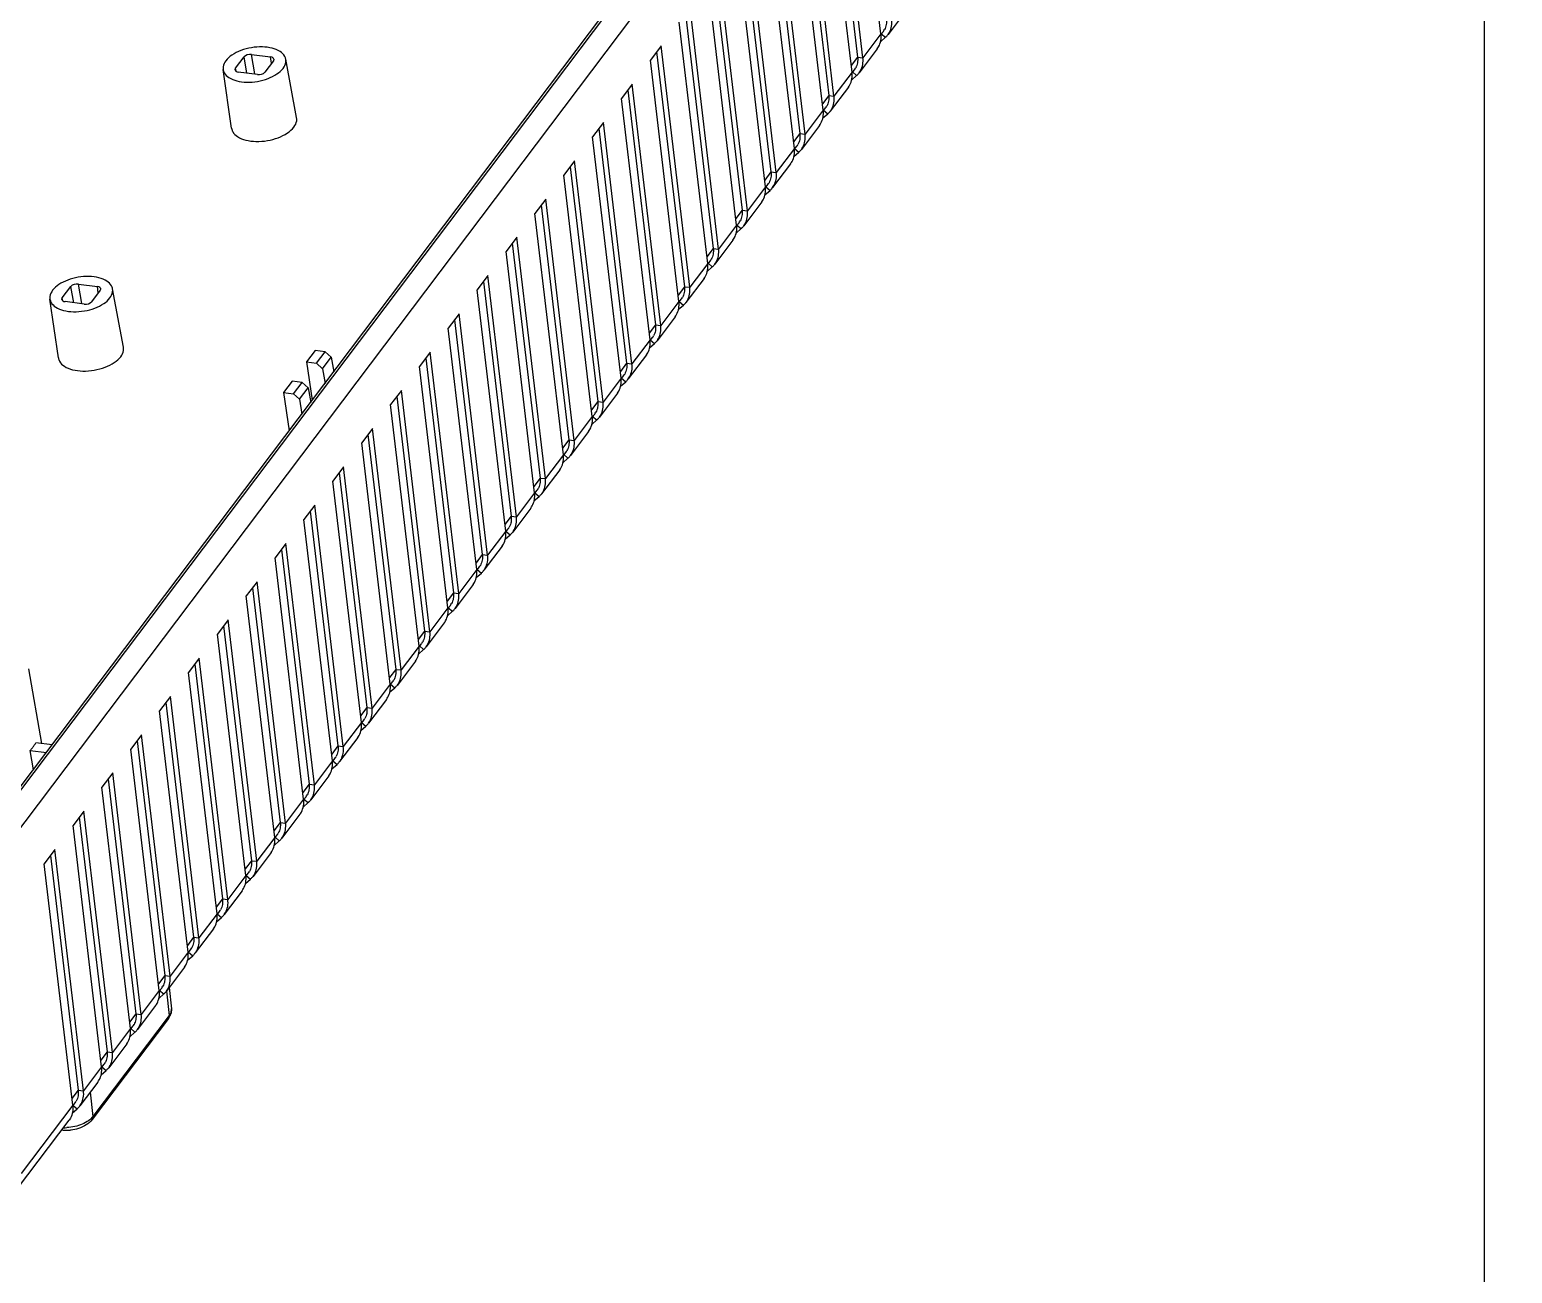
# Model space of a CAD drawing. Header units: millimetres. Extents: x 14343 to 15285, y -9166 to -7819.
# Drawn here: x 14710.8 to 14815.9, y -8238.4 to -8150.2 of the extents above; entities that cross this region are included whole.
import ezdxf

# ---------------------------------------------------------------- set-up
doc = ezdxf.new("R2010")
doc.units = ezdxf.units.MM

# ---------------------------------------------------------------- blocks, each defined once
blk = doc.blocks.new('u9')
at = {"color": 7, "linetype": 'Continuous'}
for p, q in [((-106.712, 282.145), (-21.997, 394.489)), ((-104.628, 287.541), (-27.69, 389.573)), ((-104.813, 287.566), (-28.794, 388.378)), ((-42.788, 342.343), (-44.81, 359.459)), ((-44.069, 340.644), (-46.091, 357.76)), ((-44.834, 339.629), (-46.856, 356.745)), ((-46.413, 357.334), (-44.445, 340.687)), ((-48.459, 354.62), (-46.492, 337.974)), ((-46.115, 337.93), (-48.137, 355.046)), ((-46.88, 336.915), (-48.903, 354.031)), ((-48.161, 335.217), (-50.184, 352.333)), ((-48.926, 334.202), (-50.949, 351.318)), ((-50.505, 351.907), (-48.538, 335.26)), ((-52.551, 349.193), (-50.584, 332.546)), ((-50.207, 332.503), (-52.23, 349.619)), ((-50.973, 331.488), (-52.995, 348.604)), ((-52.254, 329.789), (-54.276, 346.906)), ((-53.019, 328.775), (-55.041, 345.891)), ((-54.597, 346.479), (-52.63, 329.833)), ((-56.644, 343.766), (-54.677, 327.119)), ((-54.3, 327.076), (-56.322, 344.192)), ((-41.002, 343.986), (-42.283, 342.287)), ((-55.065, 326.061), (-57.088, 343.177)), ((-42.788, 342.343), (-44.069, 340.644)), ((-42.827, 341.774), (-42.465, 342.092)), ((-42.789, 342.281), (-42.617, 342.509)), ((-42.768, 342.346), (-42.465, 342.092)), ((-88.541, 339.893), (-87.927, 340.707)), ((-87.726, 339.545), (-87.927, 340.707)), ((-87.164, 339.496), (-87.402, 340.876)), ((-87.402, 340.876), (-86.049, 340.696)), ((-85.988, 340.25), (-86.049, 340.696)), ((-85.818, 340.541), (-85.852, 340.431)), ((-84.208, 336.399), (-84.979, 340.541)), ((-58.369, 341.478), (-59.134, 340.463)), ((-58.69, 341.052), (-56.723, 324.406)), ((-56.346, 324.362), (-58.369, 341.478)), ((-44.445, 340.687), (-44.889, 340.099)), ((-44.445, 340.687), (-44.069, 340.644)), ((-43.048, 341.272), (-44.329, 339.574)), ((-88.82, 335.639), (-89.418, 339.809)), ((-88.574, 339.776), (-88.541, 339.893)), ((-88.499, 339.68), (-88.541, 339.893)), ((-86.99, 339.448), (-88.344, 339.628)), ((-85.852, 340.431), (-86.466, 339.617)), ((-57.111, 323.347), (-59.134, 340.463)), ((-44.834, 339.629), (-46.115, 337.93)), ((-44.835, 339.567), (-44.663, 339.795)), ((-44.814, 339.633), (-44.511, 339.378)), ((-60.415, 338.765), (-61.18, 337.75)), ((-58.392, 321.649), (-60.415, 338.765)), ((-45.095, 338.559), (-46.375, 336.86)), ((-44.873, 339.06), (-44.511, 339.378)), ((-59.157, 320.634), (-61.18, 337.75)), ((-60.736, 338.339), (-58.769, 321.692)), ((-46.492, 337.974), (-46.936, 337.385)), ((-46.492, 337.974), (-46.115, 337.93)), ((-46.88, 336.915), (-48.161, 335.217)), ((-46.92, 336.347), (-46.557, 336.665)), ((-46.881, 336.854), (-46.709, 337.082)), ((-46.861, 336.919), (-46.557, 336.665)), ((-62.461, 336.051), (-63.226, 335.036)), ((-62.782, 335.625), (-60.815, 318.979)), ((-60.438, 318.935), (-62.461, 336.051)), ((-47.141, 335.845), (-48.422, 334.146)), ((-61.204, 317.92), (-63.226, 335.036)), ((-48.538, 335.26), (-48.982, 334.671)), ((-48.927, 334.14), (-48.755, 334.368)), ((-48.538, 335.26), (-48.161, 335.217)), ((-64.507, 333.338), (-65.272, 332.323)), ((-62.485, 316.221), (-64.507, 333.338)), ((-48.926, 334.202), (-50.207, 332.503)), ((-48.966, 333.633), (-48.603, 333.951)), ((-48.907, 334.205), (-48.603, 333.951)), ((-63.25, 315.207), (-65.272, 332.323)), ((-64.829, 332.911), (-62.861, 316.265)), ((-50.584, 332.546), (-51.028, 331.958)), ((-50.584, 332.546), (-50.207, 332.503)), ((-49.187, 333.131), (-50.468, 331.433)), ((-50.973, 331.488), (-52.254, 329.789)), ((-51.012, 330.92), (-50.65, 331.237)), ((-50.974, 331.426), (-50.802, 331.655)), ((-50.953, 331.492), (-50.65, 331.237)), ((-66.553, 330.624), (-67.319, 329.609)), ((-66.875, 330.198), (-64.908, 313.551)), ((-64.531, 313.508), (-66.553, 330.624)), ((-51.233, 330.418), (-52.514, 328.719)), ((-65.296, 312.493), (-67.319, 329.609)), ((-52.63, 329.833), (-53.074, 329.244)), ((-52.63, 329.833), (-52.254, 329.789)), ((-53.019, 328.775), (-54.3, 327.076)), ((-53.058, 328.206), (-52.696, 328.524)), ((-53.02, 328.713), (-52.848, 328.941)), ((-52.999, 328.778), (-52.696, 328.524)), ((-68.6, 327.91), (-69.365, 326.895)), ((-67.342, 309.779), (-69.365, 326.895)), ((-68.921, 327.484), (-66.954, 310.838)), ((-66.577, 310.794), (-68.6, 327.91)), ((-54.677, 327.119), (-55.12, 326.531)), ((-54.677, 327.119), (-54.3, 327.076)), ((-53.279, 327.704), (-54.56, 326.006)), ((-55.065, 326.061), (-56.346, 324.362)), ((-55.066, 325.999), (-54.894, 326.227)), ((-55.045, 326.065), (-54.742, 325.81)), ((-70.646, 325.197), (-71.411, 324.182)), ((-68.623, 308.081), (-70.646, 325.197)), ((-55.326, 324.991), (-56.607, 323.292)), ((-55.105, 325.492), (-54.742, 325.81)), ((-100.818, 323.611), (-100.204, 324.425)), ((-100.004, 323.264), (-100.204, 324.425)), ((-99.441, 323.215), (-99.68, 324.594)), ((-99.68, 324.594), (-98.326, 324.414)), ((-98.129, 324.149), (-98.743, 323.335)), ((-98.266, 323.968), (-98.326, 324.414)), ((-98.095, 324.259), (-98.129, 324.149)), ((-96.485, 320.118), (-97.256, 324.259)), ((-69.389, 307.066), (-71.411, 324.182)), ((-70.967, 324.771), (-69, 308.124)), ((-56.723, 324.406), (-57.167, 323.817)), ((-56.723, 324.406), (-56.346, 324.362)), ((-101.097, 319.357), (-101.696, 323.528)), ((-100.851, 323.495), (-100.818, 323.611)), ((-100.777, 323.398), (-100.818, 323.611)), ((-99.268, 323.166), (-100.621, 323.346)), ((-57.111, 323.347), (-58.392, 321.649)), ((-57.151, 322.779), (-56.788, 323.097)), ((-57.112, 323.286), (-56.94, 323.514)), ((-57.092, 323.351), (-56.788, 323.097)), ((-72.692, 322.483), (-73.457, 321.468)), ((-73.013, 322.057), (-71.046, 305.411)), ((-70.67, 305.367), (-72.692, 322.483)), ((-58.769, 321.692), (-59.213, 321.103)), ((-58.769, 321.692), (-58.392, 321.649)), ((-57.372, 322.277), (-58.653, 320.578)), ((-71.435, 304.352), (-73.457, 321.468)), ((-59.157, 320.634), (-60.438, 318.935)), ((-59.159, 320.572), (-58.987, 320.8)), ((-59.138, 320.637), (-58.834, 320.383)), ((-82.896, 319.883), (-83.509, 319.069)), ((-82.174, 319.787), (-82.896, 319.883)), ((-82.788, 318.973), (-82.174, 319.787)), ((-82.174, 319.787), (-81.754, 319.408)), ((-74.738, 319.77), (-75.504, 318.755)), ((-72.716, 302.654), (-74.738, 319.77)), ((-59.418, 319.563), (-60.699, 317.865)), ((-59.197, 320.065), (-58.834, 320.383)), ((-83.509, 319.069), (-83.102, 316.358)), ((-83.509, 319.069), (-82.788, 318.973)), ((-82.37, 318.59), (-82.788, 318.973)), ((-82.37, 318.59), (-81.754, 319.408)), ((-82.37, 318.59), (-82.194, 317.544)), ((-81.754, 319.408), (-81.575, 318.374)), ((-73.481, 301.639), (-75.504, 318.755)), ((-75.06, 319.343), (-73.093, 302.697)), ((-60.815, 318.979), (-61.259, 318.39)), ((-60.815, 318.979), (-60.438, 318.935)), ((-84.533, 317.712), (-85.146, 316.898)), ((-83.811, 317.616), (-84.533, 317.712)), ((-84.425, 316.802), (-83.811, 317.616)), ((-83.811, 317.616), (-83.391, 317.237)), ((-61.204, 317.92), (-62.485, 316.221)), ((-61.243, 317.352), (-60.881, 317.669)), ((-61.205, 317.859), (-61.033, 318.087)), ((-61.184, 317.924), (-60.881, 317.669)), ((-85.146, 316.898), (-84.739, 314.187)), ((-85.146, 316.898), (-84.425, 316.802)), ((-84.007, 316.419), (-84.425, 316.802)), ((-84.007, 316.419), (-83.391, 317.237)), ((-84.007, 316.419), (-83.831, 315.373)), ((-83.391, 317.237), (-83.212, 316.203)), ((-76.785, 317.056), (-77.55, 316.041)), ((-77.106, 316.63), (-75.139, 299.983)), ((-74.762, 299.94), (-76.785, 317.056)), ((-61.464, 316.85), (-62.745, 315.151)), ((-75.527, 298.925), (-77.55, 316.041)), ((-62.861, 316.265), (-63.305, 315.676)), ((-63.251, 315.145), (-63.079, 315.373)), ((-62.861, 316.265), (-62.485, 316.221)), ((-78.831, 314.342), (-79.596, 313.328)), ((-76.808, 297.226), (-78.831, 314.342)), ((-63.25, 315.207), (-64.531, 313.508)), ((-63.289, 314.638), (-62.927, 314.956)), ((-63.23, 315.21), (-62.927, 314.956)), ((-77.574, 296.211), (-79.596, 313.328)), ((-79.152, 313.916), (-77.185, 297.27)), ((-64.908, 313.551), (-65.352, 312.963)), ((-64.908, 313.551), (-64.531, 313.508)), ((-63.511, 314.136), (-64.792, 312.438)), ((-65.296, 312.493), (-66.577, 310.794)), ((-65.336, 311.924), (-64.973, 312.242)), ((-65.297, 312.431), (-65.125, 312.659)), ((-65.277, 312.497), (-64.973, 312.242)), ((-80.877, 311.629), (-81.642, 310.614)), ((-81.198, 311.203), (-79.231, 294.556)), ((-78.854, 294.513), (-80.877, 311.629)), ((-65.557, 311.423), (-66.838, 309.724)), ((-79.62, 293.498), (-81.642, 310.614)), ((-66.954, 310.838), (-67.398, 310.249)), ((-66.954, 310.838), (-66.577, 310.794)), ((-67.342, 309.779), (-68.623, 308.081)), ((-67.382, 309.211), (-67.019, 309.529)), ((-67.343, 309.718), (-67.171, 309.946)), ((-67.323, 309.783), (-67.019, 309.529)), ((-82.923, 308.915), (-83.689, 307.9)), ((-83.245, 308.489), (-81.278, 291.843)), ((-80.901, 291.799), (-82.923, 308.915)), ((-69, 308.124), (-69.444, 307.535)), ((-69, 308.124), (-68.623, 308.081)), ((-67.603, 308.709), (-68.884, 307.01)), ((-81.666, 290.784), (-83.689, 307.9)), ((-69.389, 307.066), (-70.67, 305.367)), ((-69.39, 307.004), (-69.218, 307.232)), ((-69.369, 307.069), (-69.066, 306.815)), ((-84.969, 306.202), (-85.735, 305.187)), ((-82.947, 289.086), (-84.969, 306.202)), ((-69.649, 305.995), (-70.93, 304.297)), ((-69.428, 306.497), (-69.066, 306.815)), ((-83.712, 288.071), (-85.735, 305.187)), ((-85.291, 305.775), (-83.324, 289.129)), ((-71.046, 305.411), (-71.49, 304.822)), ((-71.046, 305.411), (-70.67, 305.367)), ((-71.435, 304.352), (-72.716, 302.654)), ((-71.474, 303.784), (-71.112, 304.101)), ((-71.436, 304.291), (-71.264, 304.519)), ((-71.415, 304.356), (-71.112, 304.101)), ((-87.016, 303.488), (-87.781, 302.473)), ((-87.337, 303.062), (-85.37, 286.415)), ((-84.993, 286.372), (-87.016, 303.488)), ((-71.696, 303.282), (-72.976, 301.583)), ((-85.758, 285.357), (-87.781, 302.473)), ((-73.093, 302.697), (-73.537, 302.108)), ((-73.482, 301.577), (-73.31, 301.805)), ((-73.093, 302.697), (-72.716, 302.654)), ((-89.062, 300.774), (-89.827, 299.76)), ((-87.039, 283.658), (-89.062, 300.774)), ((-73.481, 301.639), (-74.762, 299.94)), ((-73.521, 301.07), (-73.158, 301.388)), ((-73.462, 301.642), (-73.158, 301.388)), ((-87.805, 282.643), (-89.827, 299.76)), ((-89.383, 300.348), (-87.416, 283.702)), ((-75.139, 299.983), (-75.583, 299.395)), ((-75.139, 299.983), (-74.762, 299.94)), ((-73.742, 300.568), (-75.023, 298.87)), ((-75.527, 298.925), (-76.808, 297.226)), ((-75.567, 298.356), (-75.204, 298.674)), ((-75.528, 298.863), (-75.356, 299.091)), ((-75.508, 298.929), (-75.204, 298.674)), ((-91.108, 298.061), (-91.873, 297.046)), ((-91.43, 297.635), (-89.462, 280.988)), ((-89.086, 280.945), (-91.108, 298.061)), ((-75.788, 297.855), (-77.069, 296.156)), ((-102.265, 292.011), (-103.196, 297.315)), ((-89.851, 279.93), (-91.873, 297.046)), ((-77.185, 297.27), (-77.629, 296.681)), ((-77.185, 297.27), (-76.808, 297.226)), ((-93.154, 295.347), (-93.92, 294.332)), ((-91.132, 278.231), (-93.154, 295.347)), ((-77.574, 296.211), (-78.854, 294.513)), ((-77.613, 295.643), (-77.251, 295.961)), ((-77.575, 296.15), (-77.403, 296.378)), ((-77.554, 296.215), (-77.251, 295.961)), ((-91.897, 277.216), (-93.92, 294.332)), ((-93.476, 294.921), (-91.509, 278.275)), ((-79.231, 294.556), (-79.675, 293.967)), ((-79.231, 294.556), (-78.854, 294.513)), ((-77.834, 295.141), (-79.115, 293.442)), ((-79.62, 293.498), (-80.901, 291.799)), ((-79.659, 292.929), (-79.297, 293.247)), ((-79.621, 293.436), (-79.449, 293.664)), ((-79.6, 293.501), (-79.297, 293.247)), ((-95.201, 292.634), (-95.966, 291.619)), ((-95.522, 292.207), (-93.555, 275.561)), ((-93.178, 275.518), (-95.201, 292.634)), ((-79.88, 292.427), (-81.161, 290.729)), ((-102.866, 290.148), (-103.1, 291.525)), ((-103.1, 291.525), (-101.944, 291.371)), ((-101.535, 291.914), (-102.691, 292.068)), ((-93.943, 274.503), (-95.966, 291.619)), ((-81.278, 291.843), (-81.721, 291.254)), ((-81.278, 291.843), (-80.901, 291.799)), ((-81.666, 290.784), (-82.947, 289.086)), ((-81.705, 290.216), (-81.343, 290.533)), ((-81.667, 290.723), (-81.495, 290.951)), ((-81.646, 290.788), (-81.343, 290.533)), ((-97.247, 289.92), (-98.012, 288.905)), ((-97.568, 289.494), (-95.601, 272.847)), ((-95.224, 272.804), (-97.247, 289.92)), ((-83.324, 289.129), (-83.768, 288.54)), ((-83.324, 289.129), (-82.947, 289.086)), ((-81.927, 289.714), (-83.208, 288.015)), ((-95.99, 271.789), (-98.012, 288.905)), ((-83.712, 288.071), (-84.993, 286.372)), ((-83.713, 288.009), (-83.541, 288.237)), ((-83.693, 288.074), (-83.389, 287.82)), ((-99.293, 287.206), (-100.058, 286.192)), ((-97.271, 270.09), (-99.293, 287.206)), ((-83.973, 287), (-85.254, 285.302)), ((-83.752, 287.502), (-83.389, 287.82)), ((-98.036, 269.075), (-100.058, 286.192)), ((-99.614, 286.78), (-97.647, 270.134)), ((-85.37, 286.415), (-85.814, 285.827)), ((-85.37, 286.415), (-84.993, 286.372)), ((-85.758, 285.357), (-87.039, 283.658)), ((-85.798, 284.788), (-85.435, 285.106)), ((-85.76, 285.295), (-85.588, 285.523)), ((-85.739, 285.361), (-85.435, 285.106)), ((-101.339, 284.493), (-102.105, 283.478)), ((-101.661, 284.067), (-99.694, 267.42)), ((-99.317, 267.377), (-101.339, 284.493)), ((-86.019, 284.287), (-87.3, 282.588)), ((-100.082, 266.359), (-102.105, 283.478)), ((-87.416, 283.702), (-87.86, 283.113)), ((-87.806, 282.582), (-87.634, 282.81)), ((-87.416, 283.702), (-87.039, 283.658)), ((-87.805, 282.643), (-89.086, 280.945)), ((-87.844, 282.075), (-87.482, 282.393)), ((-87.785, 282.647), (-87.482, 282.393)), ((-89.462, 280.988), (-89.906, 280.399)), ((-89.462, 280.988), (-89.086, 280.945)), ((-88.065, 281.573), (-89.346, 279.874)), ((-89.851, 279.93), (-91.132, 278.231)), ((-89.89, 279.361), (-89.528, 279.679)), ((-89.852, 279.868), (-89.68, 280.096)), ((-89.831, 279.933), (-89.528, 279.679)), ((-90.112, 278.859), (-91.393, 277.161)), ((-91.509, 278.275), (-91.953, 277.686)), ((-91.509, 278.275), (-91.132, 278.231)), ((-91.897, 277.216), (-93.178, 275.518)), ((-91.937, 276.648), (-91.574, 276.965)), ((-91.898, 277.155), (-91.726, 277.383)), ((-91.878, 277.22), (-91.574, 276.965)), ((-93.555, 275.561), (-93.999, 274.972)), ((-93.555, 275.561), (-93.178, 275.518)), ((-92.158, 276.146), (-93.439, 274.447)), ((-93.943, 274.503), (-95.224, 272.804)), ((-93.944, 274.441), (-93.772, 274.669)), ((-93.924, 274.506), (-93.62, 274.252)), ((-93.433, 274.448), (-93.245, 272.724)), ((-93.239, 274.712), (-93.087, 273.206)), ((-94.204, 273.432), (-95.485, 271.734)), ((-93.983, 273.934), (-93.62, 274.252)), ((-93.3, 272.504), (-98.702, 265.34)), ((-93.245, 272.724), (-98.647, 265.56)), ((-95.601, 272.847), (-96.045, 272.259)), ((-95.601, 272.847), (-95.224, 272.804)), ((-95.99, 271.789), (-97.271, 270.09)), ((-96.029, 271.22), (-95.667, 271.538)), ((-95.991, 271.727), (-95.819, 271.955)), ((-95.97, 271.793), (-95.667, 271.538)), ((-97.647, 270.134), (-98.091, 269.545)), ((-97.647, 270.134), (-97.271, 270.09)), ((-96.25, 270.719), (-97.531, 269.02)), ((-98.036, 269.075), (-99.317, 267.377)), ((-98.037, 269.014), (-97.865, 269.242)), ((-98.016, 269.079), (-97.713, 268.825)), ((-98.075, 268.507), (-97.713, 268.825)), ((-99.694, 267.42), (-100.138, 266.831)), ((-99.694, 267.42), (-99.317, 267.377)), ((-98.296, 268.005), (-99.577, 266.306)), ((-98.836, 267.29), (-98.647, 265.56)), ((-100.082, 266.359), (-103.742, 261.506)), ((-100.121, 265.794), (-99.759, 266.111)), ((-100.062, 266.365), (-99.759, 266.111)), ((-100.054, 266.339), (-99.911, 266.528)), ((-103.994, 260.447), (-100.343, 265.289))]:
    blk.add_line(p, q, dxfattribs=at)
for centre, radius, start, end in [((-43.482, 343.162), 1.084, 322.94094, 330.95857), ((-43.325, 343.073), 1.305, 311.26364, 320.15491), ((-43.333, 343.08), 1.316, 320.13911, 322.95647), ((-45.528, 340.449), 1.084, 322.94094, 330.95857), ((-45.371, 340.359), 1.305, 311.26364, 320.15491), ((-45.38, 340.366), 1.316, 320.13911, 322.95647), ((-47.574, 337.735), 1.084, 322.94094, 330.95857), ((-47.418, 337.645), 1.305, 311.26364, 320.15491), ((-47.426, 337.653), 1.316, 320.13911, 322.95647), ((-49.62, 335.021), 1.084, 322.94094, 330.95857), ((-49.464, 334.932), 1.305, 311.26364, 320.15491), ((-49.472, 334.939), 1.316, 320.13911, 322.95647), ((-51.667, 332.308), 1.084, 322.94094, 330.95857), ((-51.51, 332.218), 1.305, 311.26364, 320.15491), ((-51.518, 332.225), 1.316, 320.13911, 322.95647), ((-53.713, 329.594), 1.084, 322.94094, 330.95857), ((-53.556, 329.505), 1.305, 311.26364, 320.15491), ((-53.565, 329.512), 1.316, 320.13911, 322.95647), ((-55.759, 326.881), 1.084, 322.94094, 330.95857), ((-55.602, 326.791), 1.305, 311.26364, 320.15491), ((-55.611, 326.798), 1.316, 320.13911, 322.95647), ((-57.805, 324.167), 1.084, 322.94094, 330.95857), ((-57.649, 324.077), 1.305, 311.26364, 320.15491), ((-57.657, 324.085), 1.316, 320.13911, 322.95647), ((-59.852, 321.453), 1.084, 322.94094, 330.95857), ((-59.703, 321.371), 1.316, 320.13911, 322.95647), ((-59.695, 321.364), 1.305, 311.26364, 320.15491), ((-61.898, 318.74), 1.084, 322.94094, 330.95857), ((-61.741, 318.65), 1.305, 311.26364, 320.15491), ((-61.749, 318.658), 1.316, 320.13911, 322.95647), ((-63.944, 316.026), 1.084, 322.94094, 330.95857), ((-63.787, 315.937), 1.305, 311.26364, 320.15491), ((-63.796, 315.944), 1.316, 320.13911, 322.95647), ((-65.99, 313.313), 1.084, 322.94094, 330.95857), ((-65.834, 313.223), 1.305, 311.26364, 320.15491), ((-65.842, 313.23), 1.316, 320.13911, 322.95647), ((-68.036, 310.599), 1.084, 322.94094, 330.95857), ((-67.88, 310.509), 1.305, 311.26364, 320.15491), ((-67.888, 310.517), 1.316, 320.13911, 322.95647), ((-70.083, 307.885), 1.084, 322.94094, 330.95857), ((-69.926, 307.796), 1.305, 311.26364, 320.15491), ((-69.934, 307.803), 1.316, 320.13911, 322.95647), ((-72.129, 305.172), 1.084, 322.94094, 330.95857), ((-71.972, 305.082), 1.305, 311.26364, 320.15491), ((-71.981, 305.09), 1.316, 320.13911, 322.95647), ((-74.175, 302.458), 1.084, 322.94094, 330.95857), ((-74.019, 302.369), 1.305, 311.26364, 320.15491), ((-74.027, 302.376), 1.316, 320.13911, 322.95647), ((-76.221, 299.745), 1.084, 322.94094, 330.95857), ((-76.065, 299.655), 1.305, 311.26364, 320.15491), ((-76.073, 299.662), 1.316, 320.13911, 322.95647), ((-78.268, 297.031), 1.084, 322.94094, 330.95857), ((-78.111, 296.941), 1.305, 311.26364, 320.15491), ((-78.119, 296.949), 1.316, 320.13911, 322.95647), ((-80.314, 294.317), 1.084, 322.94094, 330.95857), ((-80.157, 294.228), 1.305, 311.26364, 320.15491), ((-80.166, 294.235), 1.316, 320.13911, 322.95647), ((-82.36, 291.604), 1.084, 322.94094, 330.95857), ((-82.203, 291.514), 1.305, 311.26364, 320.15491), ((-82.212, 291.522), 1.316, 320.13911, 322.95647), ((-84.406, 288.89), 1.084, 322.94094, 330.95857), ((-84.258, 288.808), 1.316, 320.13911, 322.95647), ((-84.25, 288.801), 1.305, 311.26364, 320.15491), ((-86.453, 286.177), 1.084, 322.94094, 330.95857), ((-86.296, 286.087), 1.305, 311.26364, 320.15491), ((-86.304, 286.094), 1.316, 320.13911, 322.95647), ((-88.499, 283.463), 1.084, 322.94094, 330.95857), ((-88.342, 283.373), 1.305, 311.26364, 320.15491), ((-88.35, 283.381), 1.316, 320.13911, 322.95647), ((-90.545, 280.749), 1.084, 322.94094, 330.95857), ((-90.388, 280.66), 1.305, 311.26364, 320.15491), ((-90.397, 280.667), 1.316, 320.13911, 322.95647), ((-92.591, 278.036), 1.084, 322.94094, 330.95857), ((-92.435, 277.946), 1.305, 311.26364, 320.15491), ((-92.443, 277.954), 1.316, 320.13911, 322.95647), ((-94.637, 275.322), 1.084, 322.94094, 330.95857), ((-94.481, 275.233), 1.305, 311.26364, 320.15491), ((-94.489, 275.24), 1.316, 320.13911, 322.95647), ((-93.667, 273.149), 0.582, 349.25303, 5.66505), ((-96.684, 272.609), 1.084, 322.94094, 330.95857), ((-96.527, 272.519), 1.305, 311.26364, 320.15491), ((-96.535, 272.526), 1.316, 320.13911, 322.95647), ((-98.73, 269.895), 1.084, 322.94094, 330.95857), ((-98.573, 269.805), 1.305, 311.26364, 320.15491), ((-98.582, 269.813), 1.316, 320.13911, 322.95647), ((-100.776, 267.181), 1.084, 322.94094, 330.95857), ((-100.62, 267.092), 1.305, 311.26364, 320.15491), ((-100.628, 267.099), 1.316, 320.13911, 322.95647), ((-100.668, 267.907), 3.143, 268.88688, 273.15402)]:
    blk.add_arc(centre, radius, start, end, dxfattribs=at)
for centre, ratio, start_param, end_param in [((-87.566, 340.659), 0.5388124, 1.0566493, 2.6271411), ((-86.213, 340.479), 0.5385313, -0.0141099, 1.0560592), ((-88.18, 339.845), 0.5385313, -3.1266572, -2.0855335), ((-86.827, 339.665), 0.5388124, -2.0849433, -0.5144516), ((-99.843, 324.377), 0.5388124, 1.0566493, 2.6271411), ((-98.49, 324.197), 0.5385313, -0.0141099, 1.0560592), ((-100.457, 323.563), 0.5385313, -3.1266572, -2.0855335), ((-99.104, 323.383), 0.5388124, -2.0849433, -0.5144516)]:
    blk.add_ellipse(centre, major_axis=(0.395, 0.065), ratio=ratio, start_param=start_param, end_param=end_param, dxfattribs=at)
for points, start_tangent, end_tangent in [([(-42.399, 343.401), (-42.409, 342.995), (-42.534, 342.636)], (0.1173506, -0.9930905), (-0.4851076, -0.8744545)), ([(-42.283, 342.287), (-42.184, 342.44), (-42.033, 342.871), (-42.022, 343.357)], (0.6024154, 0.7981827), (-0.1173506, 0.9930905)), ([(-43.048, 341.272), (-42.949, 341.425), (-42.799, 341.856)], (0.602416, 0.7981823), (0.1740197, 0.9847422)), ([(-42.799, 341.856), (-42.787, 342.343)], (0.1740197, 0.9847422), (-0.1173506, 0.9930905)), ([(-84.981, 340.541), (-85.051, 340.742), (-85.382, 341.083), (-85.941, 341.318), (-86.638, 341.411), (-87.417, 341.354), (-88.156, 341.155), (-88.79, 340.832), (-89.226, 340.432)], (-0.183401, 0.9830382), (-0.602075, -0.7984395)), ([(-85.167, 339.892), (-84.974, 340.325), (-84.981, 340.541)], (0.602075, 0.7984395), (-0.183401, 0.9830382)), ([(-44.445, 340.687), (-44.455, 340.282), (-44.58, 339.922)], (0.1173506, -0.9930905), (-0.4851076, -0.8744545)), ([(-44.329, 339.574), (-44.23, 339.726), (-44.079, 340.157), (-44.068, 340.644)], (0.6024154, 0.7981827), (-0.1173506, 0.9930905)), ([(-89.226, 340.432), (-89.418, 339.998), (-89.416, 339.81)], (-0.602075, -0.7984395), (0.1462155, -0.9892528)), ([(-89.416, 339.81), (-89.342, 339.582), (-89.011, 339.24), (-88.452, 339.005), (-87.755, 338.912), (-86.975, 338.97), (-86.237, 339.169), (-85.603, 339.491), (-85.167, 339.892)], (0.1462155, -0.9892528), (0.602075, 0.7984395)), ([(-44.845, 339.142), (-44.834, 339.629)], (0.1740197, 0.9847422), (-0.1173506, 0.9930905)), ([(-45.095, 338.559), (-44.996, 338.711), (-44.845, 339.142)], (0.602416, 0.7981823), (0.1740197, 0.9847422)), ([(-46.492, 337.974), (-46.501, 337.568), (-46.627, 337.209)], (0.1173506, -0.9930905), (-0.4851076, -0.8744545)), ([(-46.376, 336.86), (-46.276, 337.012), (-46.126, 337.444), (-46.114, 337.93)], (0.6024154, 0.7981827), (-0.1173506, 0.9930905)), ([(-84.403, 335.725), (-84.203, 336.175), (-84.21, 336.399)], (0.602075, 0.7984395), (-0.1833292, 0.9830516)), ([(-47.141, 335.845), (-47.042, 335.998), (-46.891, 336.429)], (0.602416, 0.7981823), (0.1740197, 0.9847422)), ([(-46.891, 336.429), (-46.88, 336.915)], (0.1740197, 0.9847422), (-0.1173506, 0.9930905)), ([(-88.817, 335.64), (-88.741, 335.403), (-88.396, 335.048), (-87.816, 334.804), (-87.092, 334.707), (-86.281, 334.767), (-85.514, 334.974), (-84.856, 335.309), (-84.403, 335.725)], (0.1461485, -0.9892627), (0.602075, 0.7984395)), ([(-48.538, 335.26), (-48.547, 334.855), (-48.673, 334.495)], (0.1173506, -0.9930905), (-0.4851076, -0.8744545)), ([(-48.422, 334.146), (-48.323, 334.299), (-48.172, 334.73), (-48.161, 335.217)], (0.6024154, 0.7981827), (-0.1173506, 0.9930905)), ([(-49.187, 333.132), (-49.088, 333.284), (-48.937, 333.715)], (0.602416, 0.7981823), (0.1740197, 0.9847422)), ([(-48.937, 333.715), (-48.926, 334.202)], (0.1740197, 0.9847422), (-0.1173506, 0.9930905)), ([(-50.584, 332.546), (-50.593, 332.141), (-50.719, 331.782)], (0.1173506, -0.9930905), (-0.4851076, -0.8744545)), ([(-50.468, 331.433), (-50.369, 331.585), (-50.218, 332.016), (-50.207, 332.503)], (0.6024154, 0.7981827), (-0.1173506, 0.9930905)), ([(-50.983, 331.002), (-50.972, 331.488)], (0.1740197, 0.9847422), (-0.1173506, 0.9930905)), ([(-51.233, 330.418), (-51.134, 330.57), (-50.983, 331.002)], (0.602416, 0.7981823), (0.1740197, 0.9847422)), ([(-52.63, 329.833), (-52.64, 329.427), (-52.765, 329.068)], (0.1173506, -0.9930905), (-0.4851076, -0.8744545)), ([(-52.514, 328.719), (-52.415, 328.872), (-52.264, 329.303), (-52.253, 329.789)], (0.6024154, 0.7981827), (-0.1173506, 0.9930905)), ([(-53.28, 327.704), (-53.18, 327.857), (-53.03, 328.288)], (0.602416, 0.7981823), (0.1740197, 0.9847422)), ([(-53.03, 328.288), (-53.018, 328.775)], (0.1740197, 0.9847422), (-0.1173506, 0.9930905)), ([(-54.677, 327.119), (-54.686, 326.714), (-54.812, 326.354)], (0.1173506, -0.9930905), (-0.4851076, -0.8744545)), ([(-54.561, 326.006), (-54.461, 326.158), (-54.311, 326.589), (-54.299, 327.076)], (0.6024154, 0.7981827), (-0.1173506, 0.9930905)), ([(-55.076, 325.574), (-55.065, 326.061)], (0.1740197, 0.9847422), (-0.1173506, 0.9930905)), ([(-97.259, 324.259), (-97.328, 324.46), (-97.659, 324.801), (-98.218, 325.037), (-98.915, 325.129), (-99.695, 325.072), (-100.433, 324.873), (-101.067, 324.551), (-101.503, 324.15)], (-0.183401, 0.9830382), (-0.602075, -0.7984395)), ([(-55.326, 324.991), (-55.227, 325.143), (-55.076, 325.574)], (0.602416, 0.7981823), (0.1740197, 0.9847422)), ([(-101.503, 324.15), (-101.696, 323.717), (-101.693, 323.528)], (-0.602075, -0.7984395), (0.1462155, -0.9892528)), ([(-97.444, 323.61), (-97.252, 324.043), (-97.259, 324.259)], (0.602075, 0.7984395), (-0.183401, 0.9830382)), ([(-56.723, 324.406), (-56.732, 324), (-56.858, 323.641)], (0.1173506, -0.9930905), (-0.4851076, -0.8744545)), ([(-56.607, 323.292), (-56.508, 323.444), (-56.357, 323.876), (-56.346, 324.362)], (0.6024154, 0.7981827), (-0.1173506, 0.9930905)), ([(-101.693, 323.528), (-101.619, 323.3), (-101.288, 322.959), (-100.729, 322.723), (-100.032, 322.631), (-99.253, 322.688), (-98.514, 322.887), (-97.88, 323.209), (-97.444, 323.61)], (0.1462155, -0.9892528), (0.602075, 0.7984395)), ([(-57.372, 322.277), (-57.273, 322.43), (-57.122, 322.861)], (0.602416, 0.7981823), (0.1740197, 0.9847422)), ([(-57.122, 322.861), (-57.111, 323.347)], (0.1740197, 0.9847422), (-0.1173506, 0.9930905)), ([(-58.769, 321.692), (-58.778, 321.287), (-58.904, 320.927)], (0.1173506, -0.9930905), (-0.4851076, -0.8744545)), ([(-58.653, 320.578), (-58.554, 320.731), (-58.403, 321.162), (-58.392, 321.649)], (0.6024154, 0.7981827), (-0.1173506, 0.9930905)), ([(-59.168, 320.147), (-59.157, 320.634)], (0.1740197, 0.9847422), (-0.1173506, 0.9930905)), ([(-96.68, 319.443), (-96.48, 319.893), (-96.488, 320.117)], (0.602075, 0.7984395), (-0.1833292, 0.9830516)), ([(-59.418, 319.564), (-59.319, 319.716), (-59.168, 320.147)], (0.602416, 0.7981823), (0.1740197, 0.9847422)), ([(-101.095, 319.358), (-101.018, 319.122), (-100.674, 318.767), (-100.093, 318.522), (-99.369, 318.426), (-98.559, 318.486), (-97.791, 318.693), (-97.134, 319.027), (-96.68, 319.443)], (0.1461485, -0.9892627), (0.602075, 0.7984395)), ([(-60.815, 318.979), (-60.825, 318.573), (-60.95, 318.214)], (0.1173506, -0.9930905), (-0.4851076, -0.8744545)), ([(-60.699, 317.865), (-60.6, 318.017), (-60.449, 318.448), (-60.438, 318.935)], (0.6024154, 0.7981827), (-0.1173506, 0.9930905)), ([(-61.465, 316.85), (-61.365, 317.002), (-61.215, 317.434)], (0.602416, 0.7981823), (0.1740197, 0.9847422)), ([(-61.215, 317.434), (-61.203, 317.92)], (0.1740197, 0.9847422), (-0.1173506, 0.9930905)), ([(-62.861, 316.265), (-62.871, 315.859), (-62.996, 315.5)], (0.1173506, -0.9930905), (-0.4851076, -0.8744545)), ([(-62.745, 315.151), (-62.646, 315.304), (-62.496, 315.735), (-62.484, 316.221)], (0.6024154, 0.7981827), (-0.1173506, 0.9930905)), ([(-63.511, 314.136), (-63.412, 314.289), (-63.261, 314.72)], (0.602416, 0.7981823), (0.1740197, 0.9847422)), ([(-63.261, 314.72), (-63.25, 315.207)], (0.1740197, 0.9847422), (-0.1173506, 0.9930905)), ([(-64.908, 313.551), (-64.917, 313.146), (-65.043, 312.786)], (0.1173506, -0.9930905), (-0.4851076, -0.8744545)), ([(-64.792, 312.438), (-64.693, 312.59), (-64.542, 313.021), (-64.531, 313.508)], (0.6024154, 0.7981827), (-0.1173506, 0.9930905)), ([(-65.307, 312.006), (-65.296, 312.493)], (0.1740197, 0.9847422), (-0.1173506, 0.9930905)), ([(-65.557, 311.423), (-65.458, 311.575), (-65.307, 312.006)], (0.602416, 0.7981823), (0.1740197, 0.9847422)), ([(-66.954, 310.838), (-66.963, 310.432), (-67.089, 310.073)], (0.1173506, -0.9930905), (-0.4851076, -0.8744545)), ([(-66.838, 309.724), (-66.739, 309.876), (-66.588, 310.308), (-66.577, 310.794)], (0.6024154, 0.7981827), (-0.1173506, 0.9930905)), ([(-67.603, 308.709), (-67.504, 308.862), (-67.353, 309.293)], (0.602416, 0.7981823), (0.1740197, 0.9847422)), ([(-67.353, 309.293), (-67.342, 309.779)], (0.1740197, 0.9847422), (-0.1173506, 0.9930905)), ([(-69, 308.124), (-69.01, 307.719), (-69.135, 307.359)], (0.1173506, -0.9930905), (-0.4851076, -0.8744545)), ([(-68.884, 307.01), (-68.785, 307.163), (-68.634, 307.594), (-68.623, 308.081)], (0.6024154, 0.7981827), (-0.1173506, 0.9930905)), ([(-69.399, 306.579), (-69.388, 307.066)], (0.1740197, 0.9847422), (-0.1173506, 0.9930905)), ([(-69.649, 305.996), (-69.55, 306.148), (-69.399, 306.579)], (0.602416, 0.7981823), (0.1740197, 0.9847422)), ([(-71.046, 305.411), (-71.056, 305.005), (-71.181, 304.646)], (0.1173506, -0.9930905), (-0.4851076, -0.8744545)), ([(-70.93, 304.297), (-70.831, 304.449), (-70.68, 304.88), (-70.669, 305.367)], (0.6024154, 0.7981827), (-0.1173506, 0.9930905)), ([(-71.696, 303.282), (-71.596, 303.434), (-71.446, 303.866)], (0.602416, 0.7981823), (0.1740197, 0.9847422)), ([(-71.446, 303.866), (-71.434, 304.352)], (0.1740197, 0.9847422), (-0.1173506, 0.9930905)), ([(-73.093, 302.697), (-73.102, 302.291), (-73.228, 301.932)], (0.1173506, -0.9930905), (-0.4851076, -0.8744545)), ([(-72.977, 301.583), (-72.877, 301.736), (-72.727, 302.167), (-72.715, 302.653)], (0.6024154, 0.7981827), (-0.1173506, 0.9930905)), ([(-73.742, 300.568), (-73.643, 300.721), (-73.492, 301.152)], (0.602416, 0.7981823), (0.1740197, 0.9847422)), ([(-73.492, 301.152), (-73.481, 301.639)], (0.1740197, 0.9847422), (-0.1173506, 0.9930905)), ([(-75.139, 299.983), (-75.148, 299.578), (-75.274, 299.219)], (0.1173506, -0.9930905), (-0.4851076, -0.8744545)), ([(-75.023, 298.87), (-74.924, 299.022), (-74.773, 299.453), (-74.762, 299.94)], (0.6024154, 0.7981827), (-0.1173506, 0.9930905)), ([(-75.538, 298.438), (-75.527, 298.925)], (0.1740197, 0.9847422), (-0.1173506, 0.9930905)), ([(-75.788, 297.855), (-75.689, 298.007), (-75.538, 298.438)], (0.602416, 0.7981823), (0.1740197, 0.9847422)), ([(-77.185, 297.27), (-77.194, 296.864), (-77.32, 296.505)], (0.1173506, -0.9930905), (-0.4851076, -0.8744545)), ([(-77.069, 296.156), (-76.97, 296.308), (-76.819, 296.74), (-76.808, 297.226)], (0.6024154, 0.7981827), (-0.1173506, 0.9930905)), ([(-77.834, 295.141), (-77.735, 295.294), (-77.584, 295.725)], (0.602416, 0.7981823), (0.1740197, 0.9847422)), ([(-77.584, 295.725), (-77.573, 296.211)], (0.1740197, 0.9847422), (-0.1173506, 0.9930905)), ([(-79.231, 294.556), (-79.241, 294.151), (-79.366, 293.791)], (0.1173506, -0.9930905), (-0.4851076, -0.8744545)), ([(-79.115, 293.442), (-79.016, 293.595), (-78.865, 294.026), (-78.854, 294.513)], (0.6024154, 0.7981827), (-0.1173506, 0.9930905)), ([(-79.631, 293.011), (-79.619, 293.498)], (0.1740197, 0.9847422), (-0.1173506, 0.9930905)), ([(-79.881, 292.428), (-79.781, 292.58), (-79.631, 293.011)], (0.602416, 0.7981823), (0.1740197, 0.9847422)), ([(-103.1, 291.525), (-103.019, 291.613), (-102.943, 291.703), (-102.872, 291.793)], (0.6887056, 0.7250411), (0.602075, 0.7984395)), ([(-102.872, 291.793), (-102.806, 291.884), (-102.746, 291.976), (-102.691, 292.068)], (0.602075, 0.7984395), (0.4932944, 0.8698624)), ([(-81.278, 291.843), (-81.287, 291.437), (-81.413, 291.078)], (0.1173506, -0.9930905), (-0.4851076, -0.8744545)), ([(-81.162, 290.729), (-81.062, 290.881), (-80.912, 291.312), (-80.9, 291.799)], (0.6024154, 0.7981827), (-0.1173506, 0.9930905)), ([(-81.927, 289.714), (-81.828, 289.866), (-81.677, 290.298)], (0.602416, 0.7981823), (0.1740197, 0.9847422)), ([(-81.677, 290.298), (-81.666, 290.784)], (0.1740197, 0.9847422), (-0.1173506, 0.9930905)), ([(-83.324, 289.129), (-83.333, 288.723), (-83.459, 288.364)], (0.1173506, -0.9930905), (-0.4851076, -0.8744545)), ([(-83.208, 288.015), (-83.109, 288.168), (-82.958, 288.599), (-82.947, 289.085)], (0.6024154, 0.7981827), (-0.1173506, 0.9930905)), ([(-83.723, 287.584), (-83.712, 288.071)], (0.1740197, 0.9847422), (-0.1173506, 0.9930905)), ([(-83.973, 287), (-83.874, 287.153), (-83.723, 287.584)], (0.602416, 0.7981823), (0.1740197, 0.9847422)), ([(-85.37, 286.415), (-85.379, 286.01), (-85.505, 285.651)], (0.1173506, -0.9930905), (-0.4851076, -0.8744545)), ([(-85.254, 285.302), (-85.155, 285.454), (-85.004, 285.885), (-84.993, 286.372)], (0.6024154, 0.7981827), (-0.1173506, 0.9930905)), ([(-86.019, 284.287), (-85.92, 284.439), (-85.769, 284.87)], (0.602416, 0.7981823), (0.1740197, 0.9847422)), ([(-85.769, 284.87), (-85.758, 285.357)], (0.1740197, 0.9847422), (-0.1173506, 0.9930905)), ([(-87.416, 283.702), (-87.426, 283.296), (-87.551, 282.937)], (0.1173506, -0.9930905), (-0.4851076, -0.8744545)), ([(-87.3, 282.588), (-87.201, 282.74), (-87.05, 283.172), (-87.039, 283.658)], (0.6024154, 0.7981827), (-0.1173506, 0.9930905)), ([(-88.065, 281.573), (-87.966, 281.726), (-87.816, 282.157)], (0.602416, 0.7981823), (0.1740197, 0.9847422)), ([(-87.816, 282.157), (-87.804, 282.643)], (0.1740197, 0.9847422), (-0.1173506, 0.9930905)), ([(-89.462, 280.988), (-89.472, 280.583), (-89.597, 280.223)], (0.1173506, -0.9930905), (-0.4851076, -0.8744545)), ([(-89.346, 279.874), (-89.247, 280.027), (-89.096, 280.458), (-89.085, 280.945)], (0.6024154, 0.7981827), (-0.1173506, 0.9930905)), ([(-89.862, 279.443), (-89.851, 279.93)], (0.1740197, 0.9847422), (-0.1173506, 0.9930905)), ([(-90.112, 278.86), (-90.013, 279.012), (-89.862, 279.443)], (0.602416, 0.7981823), (0.1740197, 0.9847422)), ([(-91.509, 278.275), (-91.518, 277.869), (-91.644, 277.51)], (0.1173506, -0.9930905), (-0.4851076, -0.8744545)), ([(-91.393, 277.161), (-91.293, 277.313), (-91.143, 277.744), (-91.131, 278.231)], (0.6024154, 0.7981827), (-0.1173506, 0.9930905)), ([(-92.158, 276.146), (-92.059, 276.298), (-91.908, 276.73)], (0.602416, 0.7981823), (0.1740197, 0.9847422)), ([(-91.908, 276.73), (-91.897, 277.216)], (0.1740197, 0.9847422), (-0.1173506, 0.9930905)), ([(-93.555, 275.561), (-93.564, 275.155), (-93.69, 274.796)], (0.1173506, -0.9930905), (-0.4851076, -0.8744545)), ([(-93.439, 274.447), (-93.34, 274.6), (-93.189, 275.031), (-93.178, 275.517)], (0.6024154, 0.7981827), (-0.1173506, 0.9930905)), ([(-93.954, 274.016), (-93.943, 274.503)], (0.1740197, 0.9847422), (-0.1173506, 0.9930905)), ([(-94.204, 273.432), (-94.105, 273.585), (-93.954, 274.016)], (0.602416, 0.7981823), (0.1740197, 0.9847422)), ([(-95.601, 272.847), (-95.61, 272.442), (-95.736, 272.083)], (0.1173506, -0.9930905), (-0.4851076, -0.8744545)), ([(-95.485, 271.734), (-95.386, 271.886), (-95.235, 272.317), (-95.224, 272.804)], (0.6024154, 0.7981827), (-0.1173506, 0.9930905)), ([(-93.3, 272.504), (-93.281, 272.534), (-93.245, 272.724)], (0.6099506, 0.7924394), (-0.108116, 0.9941383)), ([(-93.186, 272.689), (-93.3, 272.504)], (-0.4441997, -0.8959278), (-0.602075, -0.7984395)), ([(-93.095, 273.04), (-93.245, 272.724)], (-0.1870727, -0.9823461), (-0.602075, -0.7984395)), ([(-93.087, 273.206), (-93.093, 272.974), (-93.163, 272.736), (-93.186, 272.689)], (0.1010015, -0.9948863), (-0.4441997, -0.8959278)), ([(-96.25, 270.719), (-96.151, 270.871), (-96, 271.302)], (0.602416, 0.7981823), (0.1740197, 0.9847422)), ([(-96, 271.302), (-95.989, 271.789)], (0.1740197, 0.9847422), (-0.1173506, 0.9930905)), ([(-97.647, 270.134), (-97.657, 269.728), (-97.782, 269.369)], (0.1173506, -0.9930905), (-0.4851076, -0.8744545)), ([(-98.047, 268.589), (-98.035, 269.075)], (0.1740197, 0.9847422), (-0.1173506, 0.9930905)), ([(-97.531, 269.02), (-97.432, 269.173), (-97.281, 269.604), (-97.27, 270.09)], (0.6024154, 0.7981827), (-0.1173506, 0.9930905)), ([(-98.297, 268.005), (-98.197, 268.158), (-98.047, 268.589)], (0.602416, 0.7981823), (0.1740197, 0.9847422)), ([(-99.694, 267.42), (-99.703, 267.015), (-99.829, 266.655)], (0.1173506, -0.9930905), (-0.4851076, -0.8744545)), ([(-99.578, 266.306), (-99.478, 266.459), (-99.328, 266.89), (-99.316, 267.377)], (0.6024154, 0.7981827), (-0.1173506, 0.9930905)), ([(-100.082, 266.359), (-100.093, 265.873)], (0.1173506, -0.9930905), (-0.1736586, -0.9848059)), ([(-98.959, 265.264), (-99.401, 265.019), (-99.93, 264.849), (-100.495, 264.769)], (-0.8125417, -0.5829031), (-0.9985191, -0.0544015)), ([(-100.093, 265.873), (-100.243, 265.443), (-100.343, 265.289)], (-0.1736586, -0.9848059), (-0.6022794, -0.7982853)), ([(-99.118, 264.965), (-99.675, 264.705), (-100.197, 264.588)], (-0.8407517, -0.5414208), (-0.9915886, -0.12943)), ([(-98.702, 265.34), (-99.118, 264.965)], (-0.602075, -0.7984395), (-0.8407517, -0.5414208)), ([(-98.647, 265.56), (-98.959, 265.264)], (-0.602075, -0.7984395), (-0.8125417, -0.5829031)), ([(-98.702, 265.34), (-98.683, 265.37), (-98.647, 265.56)], (0.6099505, 0.7924395), (-0.108116, 0.9941383)), ([(-100.197, 264.588), (-100.288, 264.578), (-100.905, 264.585)], (-0.9915886, -0.12943), (-0.9912729, 0.1318261))]:
    blk.add_spline(points, degree=3, dxfattribs=dict(at, start_tangent=start_tangent, end_tangent=end_tangent))
at = {"layer": 'Defpoints', "color": 2}
for points in [[(0, 673.52), (-470.981, 673.52), (-470.981, 0), (0, 0)], [(0, 673.52), (470.981, 673.52), (470.981, 0), (0, 0)]]:
    blk.add_lwpolyline(points, close=True, dxfattribs=at)

msp = doc.modelspace()

# ---------------------------------------------------------------- block references
msp.add_blockref('u9', (14813.95, -8492.81))

doc.saveas('drawing.dxf')
